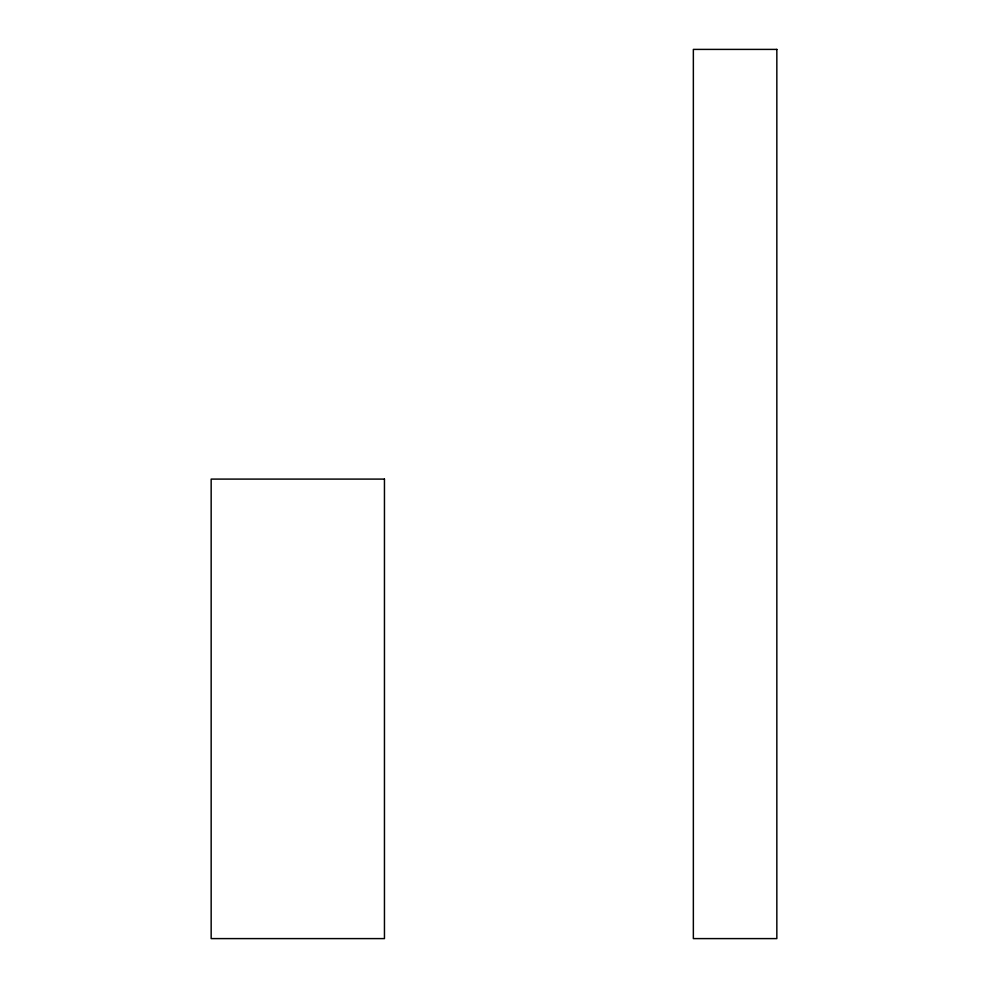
<?xml version="1.0" encoding="UTF-8"?>
<svg xmlns="http://www.w3.org/2000/svg" width="988" height="988" viewBox="0 0 988 988"><rect width="100%" height="100%" fill="white"/><g stroke="black" fill="none" stroke-linecap="round" stroke-linejoin="round"><path stroke-width="1.48" d="M776.84 49.4L693.354 49.4L693.354 938.6L776.84 938.6L776.84 49.4M384.456 479.094L211.16 479.094L211.16 938.6L384.456 938.6L384.456 479.094"/></g></svg>
